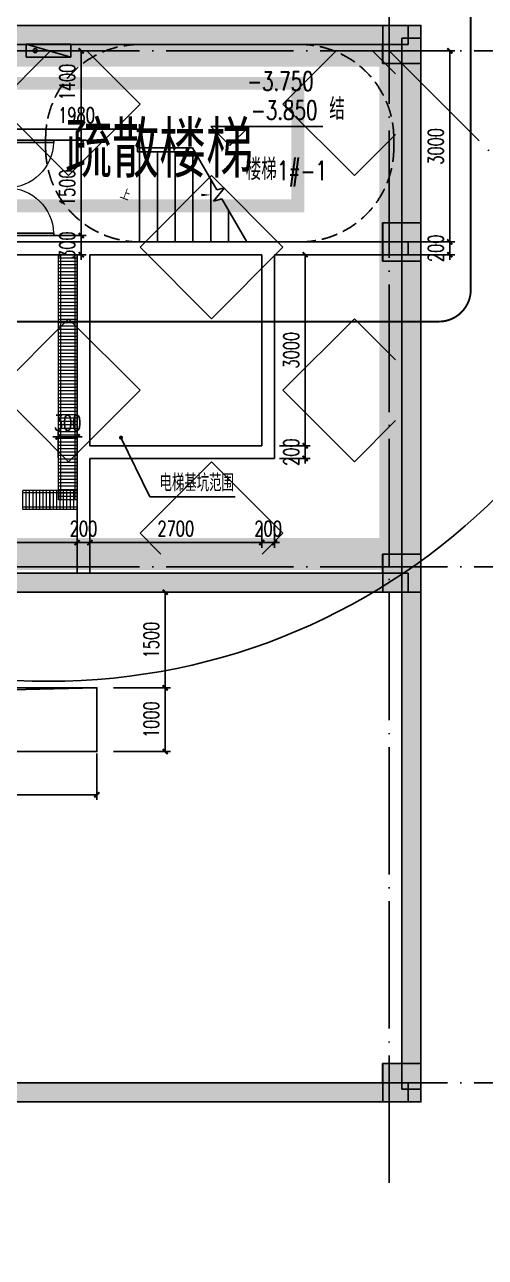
# Model space of a CAD drawing. Extents: x -821772 to -21949, y 506164 to 1049594.
# Drawn here: x -164579 to -157341, y 842879 to 862231 of the extents above; entities that cross this region are included whole.
import ezdxf
from ezdxf.xclip import XClip

# ---------------------------------------------------------------- set-up
doc = ezdxf.new("R2010")
doc.units = 0
doc.header["$LTSCALE"] = 1000
doc.header["$MEASUREMENT"] = 0
doc.header["$XCLIPFRAME"] = 2
for name, pattern in [('10平面20250807_t3$0$DASH', [0.35, 0.25, -0.1]), ('10平面20250807_t3$0$DOTE', [2.42, 2, -0.2, 0.02, -0.2]), ('DASH', [0.35, 0.25, -0.1])]:
    doc.linetypes.add(name, pattern=pattern)
doc.layers.get('Defpoints').update_dxf_attribs({"color": 210})
doc.layers.add('1-防火分区线', color=201, linetype='DASH', lineweight=50)
doc.layers.add('10平面20250807_t3$0$A-WALL-HATCH', color=8, linetype='Continuous', lineweight=13)
for name, color, linetype in [('10平面20250807_t3$0$A-AXIS-DOTE', 8, '10平面20250807_t3$0$DOTE'), ('10平面20250807_t3$0$A-AXIS-DP', 8, 'Continuous'), ('10平面20250807_t3$0$A-AXIS-SYMB', 8, 'Continuous'), ('10平面20250807_t3$0$A-LIN-V', 8, 'Continuous'), ('10平面20250807_t3$0$A-STAIR', 8, 'Continuous'), ('10平面20250807_t3$0$A-TEXT', 8, 'Continuous'), ('10平面20250807_t3$0$A-WINDOW', 8, 'Continuous'), ('10平面20250807_t3$0$A-防火门窗', 8, 'Continuous'), ('10平面20250807_t3$0$AS-COLN', 8, 'Continuous'), ('10平面20250807_t3$0$AS-WALL', 8, 'Continuous'), ('10平面20250807_t3$0$AS-结构边线层', 8, 'Continuous'), ('10平面20250807_t3$0$DIM_ELEV', 8, 'Continuous'), ('10平面20250807_t3$0$PUB_HATCH', 8, 'Continuous'), ('10平面20250807_t3$0$PUB_TEXT', 8, 'Continuous'), ('10平面20250807_t3$0$SB_ZF消火栓', 10, 'Continuous'), ('10平面20250807_t3$0$建-墙-填充', 8, 'Continuous'), ('10平面20250807_t3$0$建-文字', 8, 'Continuous'), ('10平面20250807_t3$0$建-标高', 8, 'Continuous'), ('10平面20250807_t3$0$建-箭头', 8, 'Continuous'), ('PUB_HATCH', 8, 'Continuous'), ('防火分区', 240, 'Continuous')]:
    doc.layers.add(name, color=color, linetype=linetype)
doc.layers.add('x-修改', color=1, linetype='Continuous', plot=False)
doc.styles.add('10平面20250807_t3$0$_TCH_DIM', font='SIMPLEX', dxfattribs={"bigfont": 'GBCBIG'})
doc.styles.add('10平面20250807_t3$0$_TCH_DIM_T3', font='SIMPLEX', dxfattribs={"width": 0.705882, "bigfont": 'GBCBIG'})
doc.styles.add('10平面20250807_t3$0$A-STANDARD', font='SIMPLEX', dxfattribs={"bigfont": 'GBCBIG'})
doc.styles.add('黑体', font='simhei.ttf', dxfattribs={"width": 0.7})
doc.dimstyles.new('10平面20250807_t3$0$_TCH_ARCH&&80', dxfattribs={"dimtxt": 238, "dimasz": 80, "dimexe": 80, "dimexo": 80, "dimgap": 101, "dimtad": 1, "dimdec": 0, "dimzin": 0, "dimdsep": 46, "dimtxsty": '10平面20250807_t3$0$_TCH_DIM_T3', "dimblk": '10平面20250807_t3$0$_ArchTick', "dimcen": 0.09, "dimclrt": 7, "dimazin": 2, "dimtfac": 1, "dimtdec": 0, "dimtix": 1, "dimtmove": 2, "dimatfit": 3, "dimfxl": 0, "dimtolj": 1, "dimtzin": 0, "dimarcsym": 0})

# ---------------------------------------------------------------- blocks, each defined once
blk = doc.blocks.new('54645645234243')
at = {"layer": '防火分区', "linetype": 'DASH', "extrusion": (-8.71888e-15, -9.93278e-08, 1), "const_width": 90, "elevation": 0.8}
blk.add_lwpolyline([(2760547, -7673488.6), (2760547, -7674343.6), (2758347, -7674343.6), (2758347, -7673488.6)], close=True, dxfattribs=at)
at = {"layer": '防火分区', "style": '黑体', "width": 0.7}
blk.add_text('疏散楼梯', height=343.78, dxfattribs=at).set_placement((2758922.4, -7674109.4))
blk = doc.blocks.new('10平面20250807_t3$0$dote')
at = {"layer": '10平面20250807_t3$0$A-AXIS-DOTE'}
for p, q in [((61882.2, 39230), (61882.2, 60626.4)), ((46282.2, 57000), (66291.5, 57000)), ((61882.2, 57000), (91882.2, 27000)), ((46282.2, 48900), (66301.5, 48900)), ((46282.2, 40800), (66301.5, 40800))]:
    blk.add_line(p, q, dxfattribs=at)
blk = doc.blocks.new('10平面20250807_t3$0$43243')
at = {"layer": '10平面20250807_t3$0$AS-结构边线层'}
for points in [[(-173954, 845320), (-158354, 845320), (-158354, 862220), (-173954, 862220)], [(-171854, 851820), (-163444, 851820), (-163444, 850820), (-171854, 850820)]]:
    blk.add_lwpolyline(points, close=True, dxfattribs=at)
blk.add_lwpolyline([(-171854, 850820), (-171490, 851630), (-163444, 851820)], dxfattribs=at)
blk = doc.blocks.new('10平面20250807_t3$0$3132')
at = {"layer": '10平面20250807_t3$0$DIM_ELEV', "linetype": '10平面20250807_t3$0$DASH', "const_width": 30}
blk.add_lwpolyline([(-165680, 862900), (-158070, 862900, -0.414214), (-157570, 862400), (-157570, 858070, -0.414214), (-158070, 857570), (-165680, 857570, -0.414214), (-166180, 858070), (-166180, 862400, -0.414214)], format="xyb", close=True, dxfattribs=at)
blk = doc.blocks.new('10平面20250807_t3$0$A$C5D961328')
at = {"layer": '10平面20250807_t3$0$SB_ZF消火栓'}
blk.add_hatch(color=256, dxfattribs=at).paths.add_polyline_path([(0, 40), (700, 40), (700, 240)])
at = {"layer": '10平面20250807_t3$0$A-LIN-V', "ltscale": 500}
blk.add_circle((350, 40), 10001, dxfattribs=at)
at = {"layer": '10平面20250807_t3$0$SB_ZF消火栓'}
for p, q in [((700, 240), (0, 240)), ((0, 240), (0, 40)), ((700, 240), (0, 40)), ((700, 240), (700, 40)), ((0, 40), (700, 40))]:
    blk.add_line(p, q, dxfattribs=at)
at = {"layer": '10平面20250807_t3$0$SB_ZF消火栓', "color": 1}
blk.add_circle((140, 140), 32.5, dxfattribs=at)
blk = doc.blocks.new('10平面20250807_t3$0$234243242332')
at = {"layer": '10平面20250807_t3$0$SB_ZF消火栓', "xscale": -1, "rotation": 180}
blk.add_blockref('10平面20250807_t3$0$A$C5D961328', (-164554, 861963), dxfattribs=at)
blk = doc.blocks.new('10平面20250807_t3$0$w4324323333')
at = {"layer": '10平面20250807_t3$0$AS-COLN', "ltscale": 500}
for points in [[(-158954, 861620), (-158354, 861620), (-158354, 862220), (-158954, 862220)], [(-158954, 859120), (-158354, 859120), (-158354, 858520), (-158954, 858520)], [(-158954, 853920), (-158354, 853920), (-158354, 853320), (-158954, 853320)], [(-158954, 845920), (-158357, 845920), (-158357, 845320), (-158954, 845320)]]:
    blk.add_lwpolyline(points, close=True, dxfattribs=at)
blk = doc.blocks.new('10平面20250807_t3$0$_ArchTick')
at = {"color": 0, "linetype": 'ByBlock', "const_width": 0.4}
blk.add_lwpolyline([(-0.5, -0.5), (0.5, 0.5)], dxfattribs=at)
blk = doc.blocks.new('*D11411')
at = {"layer": '10平面20250807_t3$0$A-AXIS-DP', "color": 0, "lineweight": -2}
for p, q in [((-160574, 858620), (-160091, 858620)), ((-160171, 855620), (-160171, 858620)), ((-160574, 855620), (-160091, 855620))]:
    blk.add_line(p, q, dxfattribs=at)
at = {"layer": 'Defpoints', "color": 0}
for p in [(-160654, 858620), (-160171, 858620), (-160654, 855620)]:
    blk.add_point(p, dxfattribs=at)
at = {"layer": '10平面20250807_t3$0$A-AXIS-DP', "color": 0, "lineweight": -2, "xscale": 80, "yscale": 80, "zscale": 80}
for p, rotation in [((-160171, 858620), 90), ((-160171, 855620), 270)]:
    blk.add_blockref('10平面20250807_t3$0$_ArchTick', p, dxfattribs=dict(at, rotation=rotation))
at = {"layer": '10平面20250807_t3$0$A-AXIS-DP', "color": 7, "insert": (-160391, 857120), "char_height": 238, "attachment_point": 5, "rotation": 90, "style": '10平面20250807_t3$0$_TCH_DIM_T3'}
blk.add_mtext('\\A1;3000', dxfattribs=at)
blk = doc.blocks.new('*D11412')
at = {"layer": '10平面20250807_t3$0$A-AXIS-DP', "color": 0, "lineweight": -2}
for p, q in [((-160574, 855620), (-160091, 855620)), ((-160171, 855620), (-160171, 855700)), ((-160171, 855420), (-160171, 855620)), ((-160574, 855420), (-160091, 855420)), ((-160171, 855420), (-160171, 855340))]:
    blk.add_line(p, q, dxfattribs=at)
at = {"layer": 'Defpoints', "color": 0}
for p in [(-160654, 855620), (-160171, 855620), (-160654, 855420)]:
    blk.add_point(p, dxfattribs=at)
at = {"layer": '10平面20250807_t3$0$A-AXIS-DP', "color": 0, "lineweight": -2, "xscale": 80, "yscale": 80, "zscale": 80}
for p, rotation in [((-160171, 855620), 270), ((-160171, 855420), 90)]:
    blk.add_blockref('10平面20250807_t3$0$_ArchTick', p, dxfattribs=dict(at, rotation=rotation))
at = {"layer": '10平面20250807_t3$0$A-AXIS-DP', "color": 7, "insert": (-160391, 855520), "char_height": 238, "attachment_point": 5, "rotation": 90, "style": '10平面20250807_t3$0$_TCH_DIM_T3'}
blk.add_mtext('\\A1;200', dxfattribs=at)
blk = doc.blocks.new('*D11614')
at = {"layer": '10平面20250807_t3$0$A-AXIS-DP', "color": 0, "lineweight": -2}
for p, q in [((-164054, 855430), (-164054, 855840)), ((-163754, 855430), (-163754, 855840)), ((-164054, 855760), (-164134, 855760)), ((-164054, 855760), (-163754, 855760)), ((-163754, 855760), (-163674, 855760))]:
    blk.add_line(p, q, dxfattribs=at)
at = {"layer": 'Defpoints', "color": 0}
for p in [(-163754, 855760), (-164054, 855350), (-163754, 855350)]:
    blk.add_point(p, dxfattribs=at)
at = {"layer": '10平面20250807_t3$0$A-AXIS-DP', "color": 0, "lineweight": -2, "xscale": 80, "yscale": 80, "zscale": 80}
blk.add_blockref('10平面20250807_t3$0$_ArchTick', (-164054, 855760), dxfattribs=at)
at = {"layer": '10平面20250807_t3$0$A-AXIS-DP', "color": 0, "lineweight": -2, "xscale": 80, "yscale": 80, "zscale": 80, "rotation": 180}
blk.add_blockref('10平面20250807_t3$0$_ArchTick', (-163754, 855760), dxfattribs=at)
at = {"layer": '10平面20250807_t3$0$A-AXIS-DP', "color": 7, "insert": (-163904, 855980), "char_height": 238, "attachment_point": 5, "style": '10平面20250807_t3$0$_TCH_DIM_T3'}
blk.add_mtext('\\A1;300', dxfattribs=at)
blk = doc.blocks.new('*D11622')
at = {"layer": '10平面20250807_t3$0$A-AXIS-DP', "color": 0, "lineweight": -2}
for p, q in [((-169354, 850790), (-169354, 850060)), ((-163444, 850790), (-163444, 850060)), ((-169354, 850140), (-163444, 850140))]:
    blk.add_line(p, q, dxfattribs=at)
at = {"layer": 'Defpoints', "color": 0}
for p in [(-169354, 850870), (-163444, 850870), (-163444, 850140)]:
    blk.add_point(p, dxfattribs=at)
at = {"layer": '10平面20250807_t3$0$A-AXIS-DP', "color": 0, "lineweight": -2, "xscale": 80, "yscale": 80, "zscale": 80, "rotation": 180}
blk.add_blockref('10平面20250807_t3$0$_ArchTick', (-169354, 850140), dxfattribs=at)
at = {"layer": '10平面20250807_t3$0$A-AXIS-DP', "color": 0, "lineweight": -2, "xscale": 80, "yscale": 80, "zscale": 80}
blk.add_blockref('10平面20250807_t3$0$_ArchTick', (-163444, 850140), dxfattribs=at)
at = {"layer": '10平面20250807_t3$0$A-AXIS-DP', "color": 7, "insert": (-166399, 850360), "char_height": 238, "attachment_point": 5, "style": '10平面20250807_t3$0$_TCH_DIM_T3'}
blk.add_mtext('\\A1;5910', dxfattribs=at)
blk = doc.blocks.new('*D11623')
at = {"layer": '10平面20250807_t3$0$A-AXIS-DP', "color": 0, "lineweight": -2}
for p, q in [((-163184, 853320), (-162290, 853320)), ((-162370, 851820), (-162370, 853320)), ((-163184, 851820), (-162290, 851820))]:
    blk.add_line(p, q, dxfattribs=at)
at = {"layer": 'Defpoints', "color": 0}
for p in [(-163264, 853320), (-162370, 853320), (-163264, 851820)]:
    blk.add_point(p, dxfattribs=at)
at = {"layer": '10平面20250807_t3$0$A-AXIS-DP', "color": 0, "lineweight": -2, "xscale": 80, "yscale": 80, "zscale": 80}
for p, rotation in [((-162370, 853320), 90), ((-162370, 851820), 270)]:
    blk.add_blockref('10平面20250807_t3$0$_ArchTick', p, dxfattribs=dict(at, rotation=rotation))
at = {"layer": '10平面20250807_t3$0$A-AXIS-DP', "color": 7, "insert": (-162590, 852570), "char_height": 238, "attachment_point": 5, "rotation": 90, "style": '10平面20250807_t3$0$_TCH_DIM_T3'}
blk.add_mtext('\\A1;1500', dxfattribs=at)
blk = doc.blocks.new('*D11624')
at = {"layer": '10平面20250807_t3$0$A-AXIS-DP', "color": 0, "lineweight": -2}
for p, q in [((-163184, 851820), (-162290, 851820)), ((-162370, 850820), (-162370, 851820)), ((-163184, 850820), (-162290, 850820))]:
    blk.add_line(p, q, dxfattribs=at)
at = {"layer": 'Defpoints', "color": 0}
for p in [(-163264, 851820), (-162370, 851820), (-163264, 850820)]:
    blk.add_point(p, dxfattribs=at)
at = {"layer": '10平面20250807_t3$0$A-AXIS-DP', "color": 0, "lineweight": -2, "xscale": 80, "yscale": 80, "zscale": 80}
for p, rotation in [((-162370, 851820), 90), ((-162370, 850820), 270)]:
    blk.add_blockref('10平面20250807_t3$0$_ArchTick', p, dxfattribs=dict(at, rotation=rotation))
at = {"layer": '10平面20250807_t3$0$A-AXIS-DP', "color": 7, "insert": (-162590, 851320), "char_height": 238, "attachment_point": 5, "rotation": 90, "style": '10平面20250807_t3$0$_TCH_DIM_T3'}
blk.add_mtext('\\A1;1000', dxfattribs=at)
blk = doc.blocks.new('*D11628')
at = {"layer": '10平面20250807_t3$0$A-AXIS-DP', "color": 0, "lineweight": -2}
for p, q in [((-169354, 854370), (-169354, 854020)), ((-163754, 854370), (-163754, 854020)), ((-169354, 854100), (-163754, 854100))]:
    blk.add_line(p, q, dxfattribs=at)
at = {"layer": 'Defpoints', "color": 0}
for p in [(-169354, 854450), (-163754, 854450), (-163754, 854100)]:
    blk.add_point(p, dxfattribs=at)
at = {"layer": '10平面20250807_t3$0$A-AXIS-DP', "color": 0, "lineweight": -2, "xscale": 80, "yscale": 80, "zscale": 80, "rotation": 180}
blk.add_blockref('10平面20250807_t3$0$_ArchTick', (-169354, 854100), dxfattribs=at)
at = {"layer": '10平面20250807_t3$0$A-AXIS-DP', "color": 0, "lineweight": -2, "xscale": 80, "yscale": 80, "zscale": 80}
blk.add_blockref('10平面20250807_t3$0$_ArchTick', (-163754, 854100), dxfattribs=at)
at = {"layer": '10平面20250807_t3$0$A-AXIS-DP', "color": 7, "insert": (-166554, 854320), "char_height": 238, "attachment_point": 5, "style": '10平面20250807_t3$0$_TCH_DIM_T3'}
blk.add_mtext('\\A1;5600', dxfattribs=at)
blk = doc.blocks.new('*D11629')
at = {"layer": '10平面20250807_t3$0$A-AXIS-DP', "color": 0, "lineweight": -2}
for p, q in [((-163754, 854370), (-163754, 854020)), ((-163554, 854370), (-163554, 854020)), ((-163754, 854100), (-163834, 854100)), ((-163754, 854100), (-163554, 854100)), ((-163554, 854100), (-163474, 854100))]:
    blk.add_line(p, q, dxfattribs=at)
at = {"layer": 'Defpoints', "color": 0}
for p in [(-163754, 854450), (-163554, 854450), (-163554, 854100)]:
    blk.add_point(p, dxfattribs=at)
at = {"layer": '10平面20250807_t3$0$A-AXIS-DP', "color": 0, "lineweight": -2, "xscale": 80, "yscale": 80, "zscale": 80}
blk.add_blockref('10平面20250807_t3$0$_ArchTick', (-163754, 854100), dxfattribs=at)
at = {"layer": '10平面20250807_t3$0$A-AXIS-DP', "color": 0, "lineweight": -2, "xscale": 80, "yscale": 80, "zscale": 80, "rotation": 180}
blk.add_blockref('10平面20250807_t3$0$_ArchTick', (-163554, 854100), dxfattribs=at)
at = {"layer": '10平面20250807_t3$0$A-AXIS-DP', "color": 7, "insert": (-163654, 854320), "char_height": 238, "attachment_point": 5, "style": '10平面20250807_t3$0$_TCH_DIM_T3'}
blk.add_mtext('\\A1;200', dxfattribs=at)
blk = doc.blocks.new('*D11630')
at = {"layer": '10平面20250807_t3$0$A-AXIS-DP', "color": 0, "lineweight": -2}
for p, q in [((-163554, 854370), (-163554, 854020)), ((-160854, 854370), (-160854, 854020)), ((-163554, 854100), (-160854, 854100))]:
    blk.add_line(p, q, dxfattribs=at)
at = {"layer": 'Defpoints', "color": 0}
for p in [(-163554, 854450), (-160854, 854450), (-160854, 854100)]:
    blk.add_point(p, dxfattribs=at)
at = {"layer": '10平面20250807_t3$0$A-AXIS-DP', "color": 0, "lineweight": -2, "xscale": 80, "yscale": 80, "zscale": 80, "rotation": 180}
blk.add_blockref('10平面20250807_t3$0$_ArchTick', (-163554, 854100), dxfattribs=at)
at = {"layer": '10平面20250807_t3$0$A-AXIS-DP', "color": 0, "lineweight": -2, "xscale": 80, "yscale": 80, "zscale": 80}
blk.add_blockref('10平面20250807_t3$0$_ArchTick', (-160854, 854100), dxfattribs=at)
at = {"layer": '10平面20250807_t3$0$A-AXIS-DP', "color": 7, "insert": (-162204, 854320), "char_height": 238, "attachment_point": 5, "style": '10平面20250807_t3$0$_TCH_DIM_T3'}
blk.add_mtext('\\A1;2700', dxfattribs=at)
blk = doc.blocks.new('*D11631')
at = {"layer": '10平面20250807_t3$0$A-AXIS-DP', "color": 0, "lineweight": -2}
for p, q in [((-160854, 854370), (-160854, 854020)), ((-160654, 854370), (-160654, 854020)), ((-160854, 854100), (-160934, 854100)), ((-160854, 854100), (-160654, 854100)), ((-160654, 854100), (-160574, 854100))]:
    blk.add_line(p, q, dxfattribs=at)
at = {"layer": 'Defpoints', "color": 0}
for p in [(-160854, 854450), (-160654, 854450), (-160654, 854100)]:
    blk.add_point(p, dxfattribs=at)
at = {"layer": '10平面20250807_t3$0$A-AXIS-DP', "color": 0, "lineweight": -2, "xscale": 80, "yscale": 80, "zscale": 80}
blk.add_blockref('10平面20250807_t3$0$_ArchTick', (-160854, 854100), dxfattribs=at)
at = {"layer": '10平面20250807_t3$0$A-AXIS-DP', "color": 0, "lineweight": -2, "xscale": 80, "yscale": 80, "zscale": 80, "rotation": 180}
blk.add_blockref('10平面20250807_t3$0$_ArchTick', (-160654, 854100), dxfattribs=at)
at = {"layer": '10平面20250807_t3$0$A-AXIS-DP', "color": 7, "insert": (-160754, 854320), "char_height": 238, "attachment_point": 5, "style": '10平面20250807_t3$0$_TCH_DIM_T3'}
blk.add_mtext('\\A1;200', dxfattribs=at)
blk = doc.blocks.new('*D11632')
at = {"layer": '10平面20250807_t3$0$A-AXIS-DP', "color": 0, "lineweight": -2}
for p, q in [((-158674, 861820), (-157820, 861820)), ((-157900, 858820), (-157900, 861820)), ((-158674, 858820), (-157820, 858820))]:
    blk.add_line(p, q, dxfattribs=at)
at = {"layer": 'Defpoints', "color": 0}
for p in [(-158754, 861820), (-157900, 861820), (-158754, 858820)]:
    blk.add_point(p, dxfattribs=at)
at = {"layer": '10平面20250807_t3$0$A-AXIS-DP', "color": 0, "lineweight": -2, "xscale": 80, "yscale": 80, "zscale": 80}
for p, rotation in [((-157900, 861820), 90), ((-157900, 858820), 270)]:
    blk.add_blockref('10平面20250807_t3$0$_ArchTick', p, dxfattribs=dict(at, rotation=rotation))
at = {"layer": '10平面20250807_t3$0$A-AXIS-DP', "color": 7, "insert": (-158120, 860320), "char_height": 238, "attachment_point": 5, "rotation": 90, "style": '10平面20250807_t3$0$_TCH_DIM_T3'}
blk.add_mtext('\\A1;3000', dxfattribs=at)
blk = doc.blocks.new('*D11633')
at = {"layer": '10平面20250807_t3$0$A-AXIS-DP', "color": 0, "lineweight": -2}
for p, q in [((-157900, 858820), (-157900, 858900)), ((-158674, 858820), (-157820, 858820)), ((-157900, 858620), (-157900, 858820)), ((-158674, 858620), (-157820, 858620)), ((-157900, 858620), (-157900, 858540))]:
    blk.add_line(p, q, dxfattribs=at)
at = {"layer": 'Defpoints', "color": 0}
for p in [(-158754, 858820), (-157900, 858820), (-158754, 858620)]:
    blk.add_point(p, dxfattribs=at)
at = {"layer": '10平面20250807_t3$0$A-AXIS-DP', "color": 0, "lineweight": -2, "xscale": 80, "yscale": 80, "zscale": 80}
for p, rotation in [((-157900, 858820), 270), ((-157900, 858620), 90)]:
    blk.add_blockref('10平面20250807_t3$0$_ArchTick', p, dxfattribs=dict(at, rotation=rotation))
at = {"layer": '10平面20250807_t3$0$A-AXIS-DP', "color": 7, "insert": (-158120, 858720), "char_height": 238, "attachment_point": 5, "rotation": 90, "style": '10平面20250807_t3$0$_TCH_DIM_T3'}
blk.add_mtext('\\A1;200', dxfattribs=at)
blk = doc.blocks.new('*D11636')
at = {"layer": '10平面20250807_t3$0$A-AXIS-DP', "color": 0, "lineweight": -2}
for p, q in [((-164754, 860080), (-164754, 860670)), ((-162774, 860080), (-162774, 860670)), ((-164754, 860590), (-162774, 860590))]:
    blk.add_line(p, q, dxfattribs=at)
at = {"layer": 'Defpoints', "color": 0}
for p in [(-162774, 860590), (-164754, 860000), (-162774, 860000)]:
    blk.add_point(p, dxfattribs=at)
at = {"layer": '10平面20250807_t3$0$A-AXIS-DP', "color": 0, "lineweight": -2, "xscale": 80, "yscale": 80, "zscale": 80, "rotation": 180}
blk.add_blockref('10平面20250807_t3$0$_ArchTick', (-164754, 860590), dxfattribs=at)
at = {"layer": '10平面20250807_t3$0$A-AXIS-DP', "color": 0, "lineweight": -2, "xscale": 80, "yscale": 80, "zscale": 80}
blk.add_blockref('10平面20250807_t3$0$_ArchTick', (-162774, 860590), dxfattribs=at)
at = {"layer": '10平面20250807_t3$0$A-AXIS-DP', "color": 7, "insert": (-163764, 860810), "char_height": 238, "attachment_point": 5, "style": '10平面20250807_t3$0$_TCH_DIM_T3'}
blk.add_mtext('\\A1;1980', dxfattribs=at)
blk = doc.blocks.new('*D11637')
at = {"layer": '10平面20250807_t3$0$A-AXIS-DP', "color": 0, "lineweight": -2}
for p, q in [((-164113, 861820), (-163610, 861820)), ((-163690, 860420), (-163690, 861820)), ((-164113, 860420), (-163610, 860420))]:
    blk.add_line(p, q, dxfattribs=at)
at = {"layer": 'Defpoints', "color": 0}
for p in [(-164193, 861820), (-163690, 861820), (-164193, 860420)]:
    blk.add_point(p, dxfattribs=at)
at = {"layer": '10平面20250807_t3$0$A-AXIS-DP', "color": 0, "lineweight": -2, "xscale": 80, "yscale": 80, "zscale": 80}
for p, rotation in [((-163690, 861820), 90), ((-163690, 860420), 270)]:
    blk.add_blockref('10平面20250807_t3$0$_ArchTick', p, dxfattribs=dict(at, rotation=rotation))
at = {"layer": '10平面20250807_t3$0$A-AXIS-DP', "color": 7, "insert": (-163910, 861330), "char_height": 238, "attachment_point": 5, "rotation": 90, "style": '10平面20250807_t3$0$_TCH_DIM_T3'}
blk.add_mtext('\\A1;1400', dxfattribs=at)
blk = doc.blocks.new('*D11638')
at = {"layer": '10平面20250807_t3$0$A-AXIS-DP', "color": 0, "lineweight": -2}
for p, q in [((-164113, 860420), (-163610, 860420)), ((-163690, 858920), (-163690, 860420)), ((-164113, 858920), (-163610, 858920))]:
    blk.add_line(p, q, dxfattribs=at)
at = {"layer": 'Defpoints', "color": 0}
for p in [(-164193, 860420), (-163690, 860420), (-164193, 858920)]:
    blk.add_point(p, dxfattribs=at)
at = {"layer": '10平面20250807_t3$0$A-AXIS-DP', "color": 0, "lineweight": -2, "xscale": 80, "yscale": 80, "zscale": 80}
for p, rotation in [((-163690, 860420), 90), ((-163690, 858920), 270)]:
    blk.add_blockref('10平面20250807_t3$0$_ArchTick', p, dxfattribs=dict(at, rotation=rotation))
at = {"layer": '10平面20250807_t3$0$A-AXIS-DP', "color": 7, "insert": (-163910, 859670), "char_height": 238, "attachment_point": 5, "rotation": 90, "style": '10平面20250807_t3$0$_TCH_DIM_T3'}
blk.add_mtext('\\A1;1500', dxfattribs=at)
blk = doc.blocks.new('*D11639')
at = {"layer": '10平面20250807_t3$0$A-AXIS-DP', "color": 0, "lineweight": -2}
for p, q in [((-164113, 858920), (-163610, 858920)), ((-163690, 858920), (-163690, 859000)), ((-163690, 858620), (-163690, 858920)), ((-164113, 858620), (-163610, 858620)), ((-163690, 858620), (-163690, 858540))]:
    blk.add_line(p, q, dxfattribs=at)
at = {"layer": 'Defpoints', "color": 0}
for p in [(-164193, 858920), (-163690, 858920), (-164193, 858620)]:
    blk.add_point(p, dxfattribs=at)
at = {"layer": '10平面20250807_t3$0$A-AXIS-DP', "color": 0, "lineweight": -2, "xscale": 80, "yscale": 80, "zscale": 80}
for p, rotation in [((-163690, 858920), 270), ((-163690, 858620), 90)]:
    blk.add_blockref('10平面20250807_t3$0$_ArchTick', p, dxfattribs=dict(at, rotation=rotation))
at = {"layer": '10平面20250807_t3$0$A-AXIS-DP', "color": 7, "insert": (-163910, 858770), "char_height": 238, "attachment_point": 5, "rotation": 90, "style": '10平面20250807_t3$0$_TCH_DIM_T3'}
blk.add_mtext('\\A1;300', dxfattribs=at)
blk = doc.blocks.new('10平面20250807_t3$0$$DorLib2D$00000002')
for p, q in [((-0.5, 0), (-0.5, 0.4875)), ((-0.475, 0.4875), (-0.5, 0.4875)), ((-0.475, 0), (-0.475, 0.4875)), ((0.475, 0), (0.475, 0.4875)), ((0.475, 0.4875), (0.5, 0.4875)), ((0.5, 0), (0.5, 0.4875)), ((-0.5, 0), (-0.475, 0)), ((0.5, 0), (0.475, 0))]:
    blk.add_line(p, q)
at = {"lineweight": 13}
for centre, start, end in [((-0.4875, 0), 0, 88.53072), ((0.4875, 0), 91.46928, 180)]:
    blk.add_arc(centre, 0.4875, start, end, dxfattribs=at)
blk = doc.blocks.new('10平面20250807_t3$0$$LinePat$饰面砖')
at = {"color": 0}
for p, q in [((0, 0), (70, 0)), ((0, 0), (0, -100)), ((17.5, 0), (17.5, -100)), ((35, 0), (35, -100)), ((52.5, 0), (52.5, -100)), ((70, 0), (70, -100)), ((0, -100), (70, -100))]:
    blk.add_line(p, q, dxfattribs=at)
at = {"color": 0, "linetype": '10平面20250807_t3$0$DASH'}
for p, q in [((0, -12.5), (70, -12.5)), ((0, -87.5), (70, -87.5))]:
    blk.add_line(p, q, dxfattribs=at)
blk = doc.blocks.new('10平面20250807_t3')
at = {"layer": '10平面20250807_t3$0$PUB_HATCH'}
for points in [[(-158954.2, 861620), (-158354.2, 861620), (-158354.2, 862220), (-158954.2, 862220)], [(-158954.2, 858520), (-158354.2, 858520), (-158354.2, 859120), (-158954.2, 859120)], [(-158954.2, 853320), (-158354.2, 853320), (-158354.2, 853920), (-158954.2, 853920)], [(-158954.2, 845320), (-158354.2, 845320), (-158354.2, 845920), (-158954.2, 845920)]]:
    blk.add_hatch(color=256, dxfattribs=at).paths.add_polyline_path(points)
at = {"layer": '10平面20250807_t3$0$建-墙-填充'}
for points in [[(-164854.2, 862220), (-164854.2, 861920), (-158554.2, 861920), (-158554.2, 862220)], [(-158654.2, 862020), (-158654.2, 845520), (-158354.2, 845520), (-158354.2, 862020)], [(-163654.2, 853320), (-163654.2, 853620), (-173854.2, 853620), (-173854.2, 853320)], [(-158554.2, 853620), (-163654.2, 853620), (-163654.2, 853320), (-158554.2, 853320)], [(-158554.2, 845620), (-173854.2, 845620), (-173854.2, 845320), (-158554.2, 845320)]]:
    blk.add_hatch(color=256, dxfattribs=at).paths.add_polyline_path(points)
at = {"layer": '10平面20250807_t3$0$A-AXIS-DP', "color": 9, "linetype": '10平面20250807_t3$0$DASH'}
for p, q in [((-164249.2, 860445.3), (-164249.2, 860295.3)), ((-158779.2, 860445.3), (-158779.2, 860295.3))]:
    blk.add_line(p, q, dxfattribs=at)
for points in [[(-162774.2, 861920.3, 0.4142136), (-164249.2, 860445.3)], [(-160254.2, 861920.3, -0.4142136), (-158779.2, 860445.3)], [(-162774.2, 858820.3, -0.4142136), (-164249.2, 860295.3)], [(-160254.2, 858820.3, 0.4142136), (-158779.2, 860295.3)]]:
    blk.add_lwpolyline(points, format="xyb", dxfattribs=at)
at = {"layer": '10平面20250807_t3$0$A-AXIS-DP'}
blk.add_lwpolyline([(-171854.2, 850820), (-171490, 851630), (-163444.2, 851820)], dxfattribs=at)
at = {"layer": '10平面20250807_t3$0$A-AXIS-SYMB'}
for p, q in [((-163065.5, 855748.2), (-162610, 854820)), ((-162610, 854820), (-161270, 854820))]:
    blk.add_line(p, q, dxfattribs=at)
at = {"layer": '10平面20250807_t3$0$A-AXIS-SYMB', "const_width": 32}
blk.add_lwpolyline([(-163072.6, 855762.5, 1), (-163058.5, 855733.8, 1)], format="xyb", close=True, dxfattribs=at)
at = {"layer": '10平面20250807_t3$0$A-STAIR'}
for p, q in [((-162804.2, 860295.3), (-161940, 860295.3)), ((-162804.2, 860295.3), (-162804.2, 860235.3)), ((-162804.2, 860235.3), (-161905.3, 860235.3)), ((-162774.2, 860295.3), (-161940, 860295.3)), ((-162774.2, 860235.3), (-162774.2, 858820.3)), ((-162494.2, 860235.3), (-162494.2, 858820.3)), ((-162214.2, 860235.3), (-162214.2, 858820.3)), ((-161559.1, 859635.6), (-161940, 860295.3)), ((-161934.2, 860235.3), (-161934.2, 858820.3)), ((-161654.2, 859800.3), (-161654.2, 858820.3)), ((-161609.6, 859462.4), (-161436.8, 859668.4)), ((-161436.8, 859668.4), (-161559.1, 859635.6)), ((-161479.2, 859497.3), (-161609.6, 859462.4)), ((-161088.4, 858820.3), (-161479.2, 859497.3)), ((-161374.2, 859315.3), (-161374.2, 858820.3)), ((-162774.2, 858820.3), (-161088.4, 858820.3)), ((-161094.2, 858830.4), (-161094.2, 858820.3))]:
    blk.add_line(p, q, dxfattribs=at)
at = {"layer": '10平面20250807_t3$0$AS-COLN'}
for p, q in [((-164854.2, 862220), (-158554.2, 862220)), ((-158354.2, 862220), (-158954.2, 862220)), ((-158554.2, 862220), (-158554.2, 861920)), ((-158354.2, 861620), (-158354.2, 862220)), ((-158654.2, 862020), (-158654.2, 845520)), ((-158354.2, 862020), (-158654.2, 862020)), ((-158354.2, 862020), (-158354.2, 845520)), ((-164854.2, 861920), (-158554.2, 861920)), ((-158954.2, 861920), (-158954.2, 861620)), ((-158954.2, 861620), (-158654.2, 861620)), ((-158654.2, 859120), (-158954.2, 859120)), ((-158954.2, 859120), (-158954.2, 858520)), ((-158354.2, 858520), (-158354.2, 859120)), ((-158954.2, 858520), (-158654.2, 858520)), ((-158654.2, 853920), (-158954.2, 853920)), ((-158954.2, 853920), (-158954.2, 853620)), ((-158354.2, 853320), (-158354.2, 853920)), ((-163654.2, 853620), (-173854.2, 853620)), ((-158554.2, 853620), (-163654.2, 853620)), ((-158554.2, 853320), (-158554.2, 853620)), ((-163654.2, 853320), (-173854.2, 853320)), ((-158554.2, 853320), (-163654.2, 853320)), ((-158954.2, 853320), (-158654.2, 853320)), ((-158654.2, 845920), (-158954.2, 845920)), ((-158954.2, 845920), (-158954.2, 845620)), ((-158354.2, 845320), (-158354.2, 845920)), ((-158554.2, 845620), (-173854.2, 845620)), ((-158354.2, 845520), (-158654.2, 845520)), ((-158554.2, 845320), (-158554.2, 845620)), ((-158554.2, 845320), (-173854.2, 845320)), ((-158954.2, 845320), (-158356.5, 845320)), ((-158356.5, 845320), (-158354.2, 845320))]:
    blk.add_line(p, q, dxfattribs=at)
blk.add_lwpolyline([(-163444.2, 850820), (-171854.2, 850820), (-171854.2, 851820), (-163444.2, 851820)], close=True, dxfattribs=at)
at = {"layer": '10平面20250807_t3$0$AS-WALL'}
for p, q in [((-164754.2, 858820), (-163654.2, 858820)), ((-163654.2, 858820), (-160754.2, 858820)), ((-160754.2, 858820), (-158554.2, 858820)), ((-158554.2, 858820), (-158554.2, 858620)), ((-164954.2, 858620), (-163754.2, 858620)), ((-163754.2, 858620), (-163754.2, 855520)), ((-163554.2, 858620), (-163554.2, 855620)), ((-163554.2, 858620), (-160854.2, 858620)), ((-160854.2, 858620), (-160854.2, 855620)), ((-160654.2, 858620), (-160654.2, 855420)), ((-160654.2, 858620), (-158554.2, 858620)), ((-163554.2, 855620), (-160854.2, 855620)), ((-163754.2, 855520), (-163754.2, 853620)), ((-163554.2, 855420), (-160654.2, 855420)), ((-163554.2, 855420), (-163554.2, 853620))]:
    blk.add_line(p, q, dxfattribs=at)
at = {"layer": '10平面20250807_t3$0$建-标高'}
for p, q in [((-161352.8, 860335), (-161652.8, 860635)), ((-161652.8, 860635), (-159892.8, 860635)), ((-161352.8, 860335), (-161052.8, 860635))]:
    blk.add_line(p, q, dxfattribs=at)
at = {"layer": '10平面20250807_t3$0$建-箭头'}
blk.add_lwpolyline([(-162914.2, 859557.8, 0, 0, 0), (-161654.2, 859557.8, 0, 40, 0), (-161804.2, 859557.8, 0, 0, 0)], format="xyseb", dxfattribs=at)
at = {"layer": '10平面20250807_t3$0$A-AXIS-DP'}
blk.add_blockref('10平面20250807_t3$0$3132', (0, 0), dxfattribs=at)
at = {"layer": '10平面20250807_t3$0$A-WALL-HATCH', "yscale": 3, "zscale": 3}
for p, xscale, rotation in [((-163754.2, 858620), 3.055555562637625, 270.0001734213634), ((-163754.2, 858406.1), 3.055555562637625, 270.0001734213634), ((-163754.2, 858192.2), 3.055555562637625, 270.0001734213634), ((-163754.2, 857978.3), 3.055555562637625, 270.0001734213634), ((-163754.2, 857764.4), 3.055555562637625, 270.0001734213634), ((-163754.2, 857550.6), 3.055555562637625, 270.0001734213634), ((-163754.2, 857336.7), 3.055555562637625, 270.0001734213634), ((-163754.2, 857122.8), 3.055555562637625, 270.0001734213634), ((-163754.2, 856908.9), 3.055555562637625, 270.0001734213634), ((-163754.2, 856695), 3.055555562637625, 270.0001734213634), ((-163754.2, 856481.1), 3.055555562637625, 270.0001734213634), ((-163754.2, 856267.2), 3.055555562637625, 270.0001734213634), ((-163754.2, 856053.3), 3.055555562637625, 270.0001734213634), ((-163754.2, 855839.4), 3.055555562637625, 270.0001734213634), ((-163754.2, 855625.6), 3.055555562637625, 270.0001734213634), ((-163754.2, 855411.7), 3.055555562637625, 270.0001734213634), ((-163754.2, 855197.8), 3.055555562637625, 270.0001734213634), ((-164393.9, 854620), 3.046429221982824, 179.9999999894123), ((-164180.7, 854620), 3.046429221982824, 179.9999999894123), ((-163967.4, 854620), 3.046429221982824, 179.9999999894123), ((-163754.2, 854983.9), 3.055555562637625, 270.0001734213634), ((-163754.2, 854620), 3.046429221982824, 179.9999999894123)]:
    blk.add_blockref('10平面20250807_t3$0$$LinePat$饰面砖', p, dxfattribs=dict(at, xscale=xscale, rotation=rotation))
at = {"layer": '10平面20250807_t3$0$A-WINDOW'}
blk.add_blockref('10平面20250807_t3$0$43243', (0, 0), dxfattribs=at)
at = {"layer": '10平面20250807_t3$0$A-防火门窗', "color": 1, "xscale": -1500, "yscale": 1500, "zscale": 200, "rotation": 269.9999999259153}
blk.add_blockref('10平面20250807_t3$0$$DorLib2D$00000002', (-164854.2, 859670), dxfattribs=at)
at = {"layer": '10平面20250807_t3$0$AS-COLN'}
blk.add_blockref('10平面20250807_t3$0$w4324323333', (0, 0), dxfattribs=at)
at = {"layer": '10平面20250807_t3$0$AS-WALL'}
blk.add_blockref('10平面20250807_t3$0$dote', (-220736.4, 804820), dxfattribs=at)
at = {"layer": '10平面20250807_t3$0$SB_ZF消火栓', "linetype": 'Continuous'}
blk.add_blockref('10平面20250807_t3$0$234243242332', (0, 0), dxfattribs=at)
at = {"layer": '10平面20250807_t3$0$A-TEXT', "style": '10平面20250807_t3$0$A-STANDARD'}
blk.add_text('楼梯', height=337.59, dxfattribs=at).set_placement((-161104.2, 859790))
at = {"layer": '10平面20250807_t3$0$A-TEXT', "style": '10平面20250807_t3$0$A-STANDARD', "width": 0.705882}
blk.add_text('1#-1', height=297.5, dxfattribs=at).set_placement((-160612.7, 859790))
at = {"layer": '10平面20250807_t3$0$PUB_TEXT', "style": '10平面20250807_t3$0$A-STANDARD', "width": 0.705882}
for s, p in [('-3.750', (-161082.8, 861195)), ('-3.850', (-161022.8, 860740))]:
    blk.add_text(s, height=297.5, dxfattribs=at).set_placement(p)
at = {"layer": '10平面20250807_t3$0$PUB_TEXT'}
for s, height, style, p in [('结', 337.6, '10平面20250807_t3$0$A-STANDARD', (-159792.8, 860740)), ('电梯基坑范围', 270.07, '10平面20250807_t3$0$_TCH_DIM', (-162459.1, 854904))]:
    blk.add_text(s, height=height, dxfattribs=dict(at, style=style)).set_placement(p)
at = {"layer": '10平面20250807_t3$0$建-文字', "style": '10平面20250807_t3$0$A-STANDARD'}
blk.add_text('上', height=168.8, rotation=339.92971, dxfattribs=at).set_placement((-163094.6, 859511.4))
at = {"layer": '10平面20250807_t3$0$A-AXIS-DP'}
dim = blk.add_linear_dim(base=(-163690, 861820), p1=(-164192.9, 860420), p2=(-164192.9, 861820), angle=90, dimstyle='10平面20250807_t3$0$_TCH_ARCH&&80', dxfattribs=at)
dim.commit()
dim.dimension.update_dxf_attribs({"geometry": '*D11637', "text_midpoint": (-163910, 861330), "dimtype": 129})
for p1, p2, distance, picture, middle in [((-158754.2, 858820), (-158754.2, 861820), -854.2, '*D11632', (-158120, 860320)), ((-164754.2, 860000), (-162774.2, 860000), 590, '*D11636', (-163764.2, 860810)), ((-164192.9, 858920), (-164192.9, 860420), -502.9, '*D11638', (-163910, 859670)), ((-164192.9, 858620), (-164192.9, 858920), -502.9, '*D11639', (-163910, 858770)), ((-158754.2, 858620), (-158754.2, 858820), -854.2, '*D11633', (-158120, 858720)), ((-160654.2, 855620), (-160654.2, 858620), -483.3, '*D11411', (-160390.8, 857120)), ((-164054.2, 855350), (-163754.2, 855350), 410, '*D11614', (-163904.2, 855980)), ((-160654.2, 855420), (-160654.2, 855620), -483.3, '*D11412', (-160390.8, 855520)), ((-169354.2, 854450), (-163754.2, 854450), -350, '*D11628', (-166554.2, 854320)), ((-163754.2, 854450), (-163554.2, 854450), -350, '*D11629', (-163654.2, 854320)), ((-163554.2, 854450), (-160854.2, 854450), -350, '*D11630', (-162204.2, 854320)), ((-160854.2, 854450), (-160654.2, 854450), -350, '*D11631', (-160754.2, 854320)), ((-163264.2, 851820), (-163264.2, 853320), -894.2, '*D11623', (-162590, 852570)), ((-163264.2, 850820), (-163264.2, 851820), -894.2, '*D11624', (-162590, 851320)), ((-169354.2, 850870), (-163444.2, 850870), -730, '*D11622', (-166399.2, 850360))]:
    dim = blk.add_aligned_dim(p1=p1, p2=p2, distance=distance, dimstyle='10平面20250807_t3$0$_TCH_ARCH&&80', dxfattribs=at)
    dim.commit()
    dim.dimension.update_dxf_attribs({"geometry": picture, "text_midpoint": middle})

msp = doc.modelspace()

# ---------------------------------------------------------------- block references
at = {"ltscale": 100}
ref = msp.add_blockref('10平面20250807_t3', (0, 0), dxfattribs=at)
XClip(ref).set_block_clipping_path([(-386212.6353242097, 506163.79756496), (-21948.7593967821, 884998.2285294847)])

# ---------------------------------------------------------------- next in the draw order: hatches: boundary and pattern name
at = {"layer": 'PUB_HATCH', "ltscale": 5000}
h = msp.add_hatch(dxfattribs=at)
h.set_pattern_fill('SQUARE', color=8, scale=1000, angle=45)
h.set_pattern_definition([(45, (0, 0), (-1122.532, 1122.532), [1587.5, -1587.5]), (135, (0, 0), (-1122.532, -1122.532), [1587.5, -1587.5])])
h.paths.add_polyline_path([(-173554.2, 861820), (-158754.2, 861820), (-158754.2, 853920), (-173554.2, 853920)])

# ---------------------------------------------------------------- next in the draw order: linework, layer by layer
at = {"layer": '1-防火分区线', "color": 1, "linetype": 'DASH', "ltscale": 5, "const_width": 500}
msp.add_lwpolyline([(-173554.2, 861820), (-158754.2, 861820), (-158754.2, 853920), (-173554.2, 853920)], close=True, dxfattribs=at)

# ---------------------------------------------------------------- next in the draw order: block references
at = {"layer": 'x-修改', "xscale": 2.25, "yscale": 2.25, "zscale": 2.25}
msp.add_blockref('54645645234243', (-6371518.5, 18126659, 0), dxfattribs=at)

doc.saveas('drawing.dxf')
